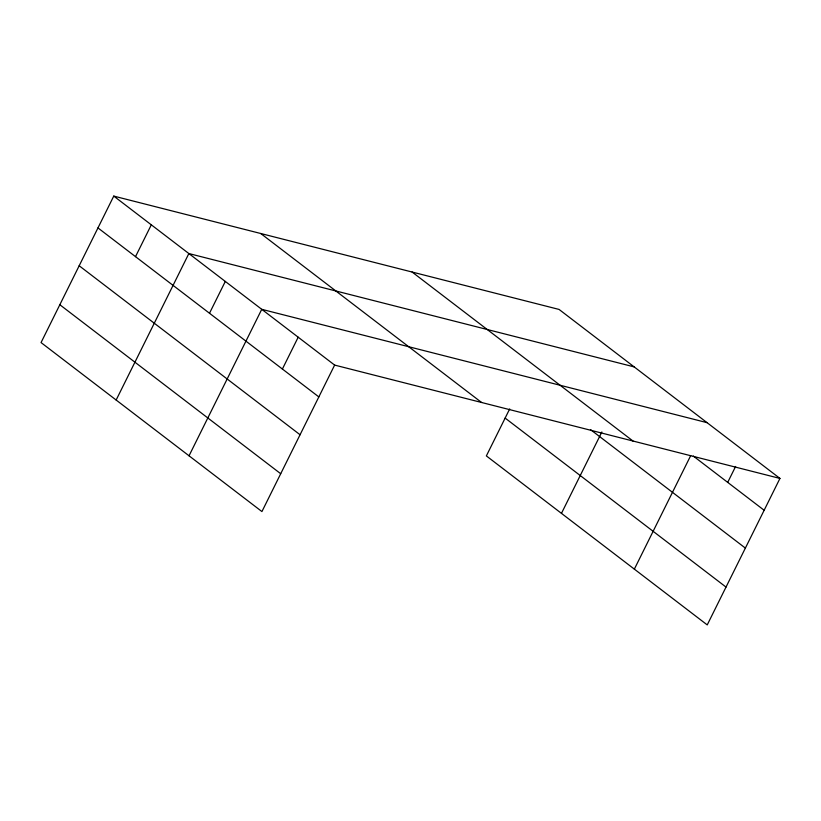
<?xml version="1.0" encoding="UTF-8"?>
<svg xmlns="http://www.w3.org/2000/svg" width="821" height="821" viewBox="0 0 821 821"><rect width="100%" height="100%" fill="white"/><g stroke="black" fill="none" stroke-linecap="round" stroke-linejoin="round"><path stroke-width="1.23" d="M779.95 478.427L559.07 309.435L113.76 196.096L41.05 342.573L261.93 511.565L334.64 365.088L779.95 478.427L707.24 624.904L486.36 455.912L509.697 408.909M135.506 256.655L151.31 224.821M116.151 400.022L188.861 253.556L634.171 366.895M209.499 313.263L225.303 281.439M189.035 455.799L261.745 309.322L707.066 422.661M282.393 369.029L298.187 337.205M561.461 513.371L601.865 431.969M634.346 569.138L690.687 455.645M727.704 482.379L735.606 466.461M693.283 456.045L764.146 510.262M412.121 272.038L633.001 441.031M590.453 429.568L745.365 548.089M505.141 418.084L726.021 587.077M260.719 233.492L481.588 402.485M113.76 196.096L334.64 365.088M97.966 227.92L318.835 396.912M79.175 265.758L300.055 434.75M59.83 304.735L280.71 473.727"/></g></svg>
